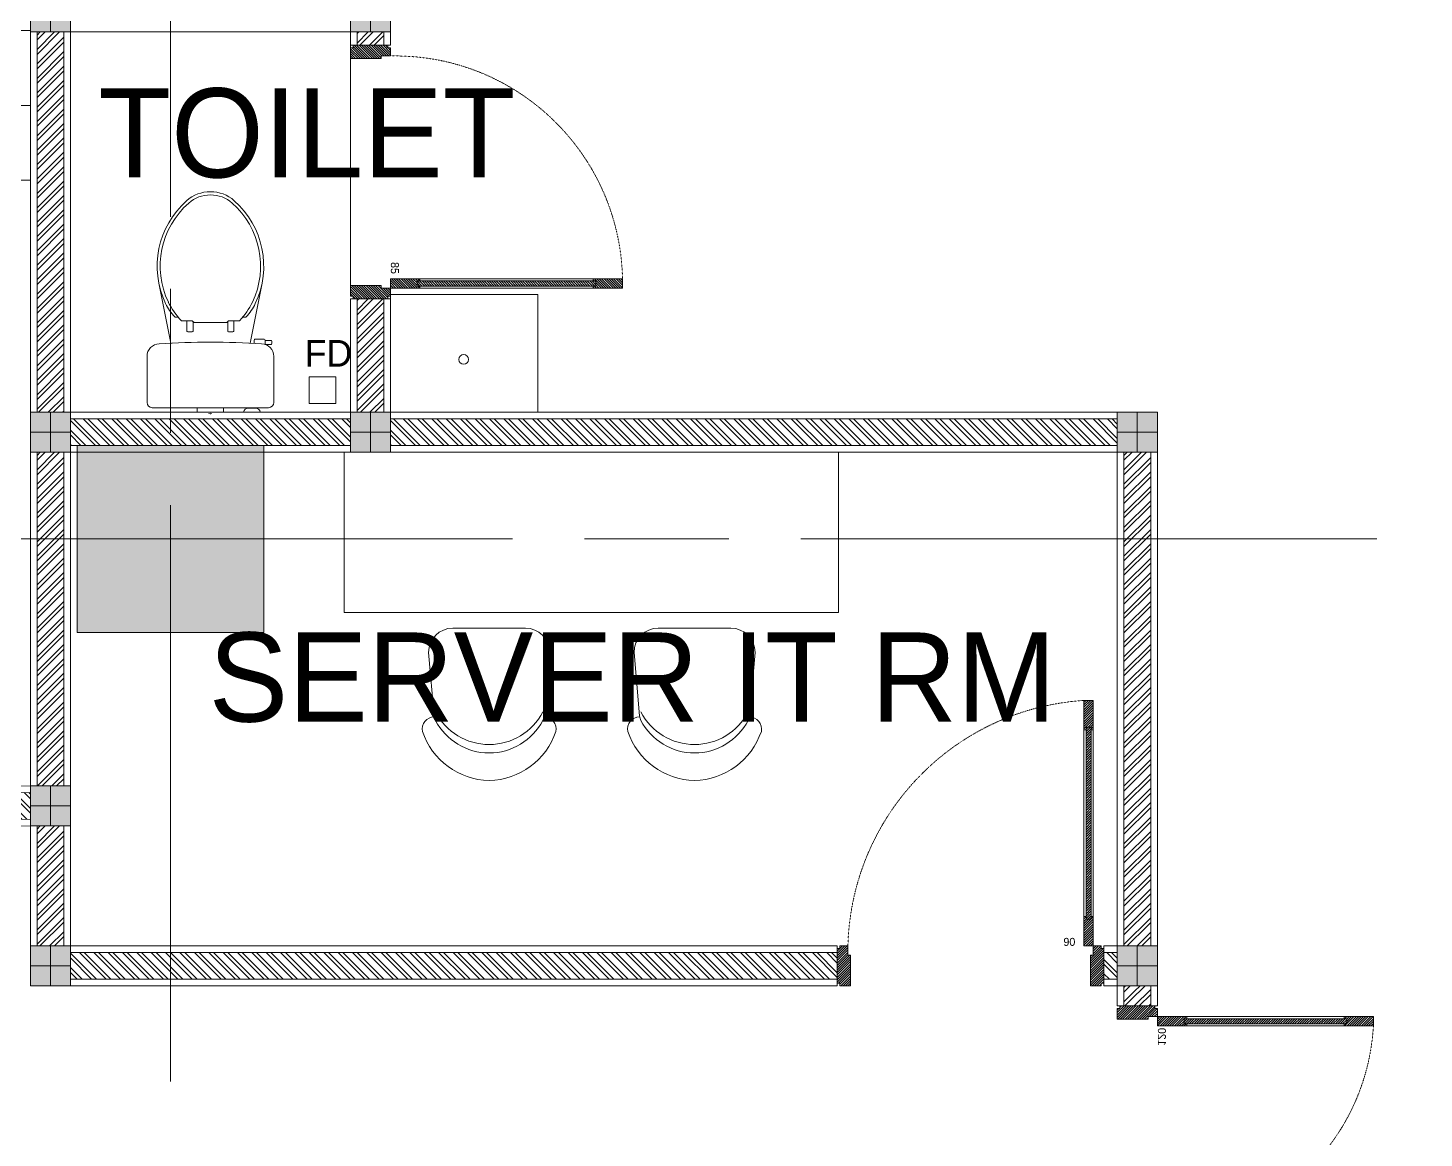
# Model space of a CAD drawing. Header units: millimetres. Extents: x -280308 to 6402717, y -14 to 2073074.
# Drawn here: x 1080 to 6314, y 748829 to 752989 of the extents above; entities that cross this region are included whole.
import ezdxf
from ezdxf.enums import TextEntityAlignment as Align

# ---------------------------------------------------------------- set-up
doc = ezdxf.new("R2010")
doc.units = ezdxf.units.MM
doc.linetypes.add('ACAD_ISO03W100', pattern=[30, 12, -18])
doc.linetypes.add('ACAD_ISO08W100', pattern=[36, 24, -3, 6, -3])
doc.layers.get('0').update_dxf_attribs({"lineweight": 0})
for name, color, linetype, lineweight in [('_Door & Window', 1, 'Continuous', 0), ('A-ALINE-1', 91, 'Continuous', 20), ('A-ALINE-3', 111, 'Continuous', 15), ('A-ALINE-6', 117, 'Continuous', 9), ('A-ANNOTATION', 144, 'Continuous', 0), ('A-Furn', 250, 'Continuous', 0), ('A-FURN-EQPM', 177, 'Continuous', 0), ('ARSIR', 251, 'Continuous', 0), ('I-FURN-EQPM', 175, 'Continuous', 0), ('Struktur', 80, 'Continuous', 20), ('Tembok', 252, 'Continuous', 13)]:
    doc.layers.add(name, color=color, linetype=linetype, lineweight=lineweight)
doc.layers.add('A-FILL-1', color=7, linetype='Continuous', lineweight=0, true_color=0x454545)
doc.layers.add('A-TEXT', color=254, linetype='Continuous')
doc.layers.add('FURNITURE', color=26, linetype='Continuous')
doc.styles.add('Annotative', font='arial.ttf', dxfattribs={"height": 1.25})
doc.styles.add('CENTURY', font='GOTHIC.TTF')
doc.styles.add('romans', font='BKANT.TTF')
doc.styles.get("Standard").update_dxf_attribs({"font": 'arial.ttf'})
pattern_1 = [(135, (51.1804, 3e-10), (-4.490128, -4.490128), [])]

# ---------------------------------------------------------------- blocks, each defined once
blk = doc.blocks.new('*U552')
at = {"layer": 'A-ANNOTATION', "linetype": 'ACAD_ISO08W100', "ltscale": 0.25}
blk.add_lwpolyline([(0, -5), (0, -90.561)], dxfattribs=at)
at = {"layer": 'A-TEXT'}
blk.add_attdef('N', text='', height=0.9, dxfattribs=at).set_placement((0, 2.75), align=Align.MIDDLE_CENTER)
blk = doc.blocks.new('*U539')
at = {"layer": 'A-ANNOTATION', "linetype": 'ACAD_ISO08W100', "ltscale": 0.25}
blk.add_lwpolyline([(0, -7.641), (0, -228.348)], dxfattribs=at)
at = {"layer": 'A-TEXT'}
blk.add_attdef('N', text='', height=0.9, dxfattribs=at).set_placement((0, 2.75), align=Align.MIDDLE_CENTER)
blk = doc.blocks.new('A$Cf37525da')
at = {"color": 124, "xscale": -360.0000000000001, "yscale": 360.0000000000001, "zscale": 360.0000000000001}
for name, p, rotation in [('*U552', (-44750, -25932.8), 180), ('*U539', (4643.8, -5900), 270)]:
    blk.add_blockref(name, p, dxfattribs=dict(at, rotation=rotation))
blk = doc.blocks.new('greg')
at = {"layer": 'I-FURN-EQPM', "ltscale": 1000}
for p, q in [((2016815.6, 1433803.7), (2016815.6, 1433585.7)), ((2016835.1, 1433823.2), (2017007.7, 1433823.2)), ((2017057.8, 1433734.4), (2017282.2, 1433779.2)), ((2017141.5, 1433693.1), (2017141.5, 1433655)), ((2017154.9, 1433716.9), (2017154.9, 1433706.2)), ((2016798.9, 1433634.9), (2016815.6, 1433634.9)), ((2016798.9, 1433536.4), (2016798.9, 1433634.9)), ((2017099.8, 1433653.7), (2017099.8, 1433670.4)), ((2017103.1, 1433673.6), (2017141.5, 1433673.6)), ((2017103.1, 1433650.5), (2017138.2, 1433650.5)), ((2017134.9, 1433645.9), (2017134.9, 1433585.7)), ((2017135.9, 1433648.3), (2017140.5, 1433652.7)), ((2016815.6, 1433367.6), (2016815.6, 1433585.7)), ((2017134.9, 1433525.4), (2017134.9, 1433585.7)), ((2016798.9, 1433536.4), (2016815.6, 1433536.4)), ((2017103.1, 1433520.9), (2017138.2, 1433520.9)), ((2017135.9, 1433523.1), (2017140.5, 1433518.7)), ((2017099.8, 1433517.6), (2017099.8, 1433501)), ((2017103.1, 1433497.7), (2017141.5, 1433497.7)), ((2017141.5, 1433478.2), (2017141.5, 1433516.3)), ((2016798.9, 1433461.8), (2016798.9, 1433398.7)), ((2016814.4, 1433443.8), (2016814.4, 1433416.7)), ((2016814.4, 1433441.1), (2016815.6, 1433441.1)), ((2016814.4, 1433419.4), (2016815.6, 1433419.4)), ((2017057.1, 1433421.9), (2017069.3, 1433421.9)), ((2017057.8, 1433436.9), (2017282.2, 1433392.2)), ((2017072.5, 1433418.6), (2017072.5, 1433383.6)), ((2017154.9, 1433454.4), (2017154.9, 1433465.1)), ((2017052.9, 1433380.3), (2017052.9, 1433358.4)), ((2017053, 1433380.4), (2017069.3, 1433380.4)), ((2017068.1, 1433380.4), (2017068.1, 1433358.4)), ((2016835.1, 1433348.2), (2017007.7, 1433348.2)), ((2017056.2, 1433355.2), (2017064.9, 1433355.2))]:
    blk.add_line(p, q, dxfattribs=at)
for centre, radius, start, end in [((2016835.1, 1433803.7), 19.4, 90, 180), ((2017007.7, 1433775.2), 48, 2.7365, 90), ((2017346.2, 1433458.4), 327.1, 41.4237, 115.367), ((2013801.1, 1433585.7), 3260.1, 356.6267, 3.3733), ((2017360.3, 1433457.1), 322.9, 117.5155, 132.4037), ((2017287.3, 1433582.7), 189.5, 115.3845, 133.926), ((2017346.2, 1433458.4), 315.4, 41.4237, 115.367), ((2017144.7, 1433693.1), 3.24, 132.4037, 180), ((2017158.1, 1433716.9), 3.24, 133.926, 180), ((2017103.1, 1433670.4), 3.24, 90, 180), ((2017103.1, 1433653.7), 3.24, 180, 270), ((2017138.2, 1433645.9), 3.24, 134.0485, 180), ((2017138.2, 1433655), 3.24, 314.0485, 0), ((2017496.1, 1433588.5), 116.9, 358.7172, 42.146), ((2017496.1, 1433588.5), 128.6, 358.7172, 42.146), ((2017496.1, 1433582.8), 116.9, 317.854, 1.2828), ((2017496.1, 1433582.8), 128.6, 317.854, 1.2828), ((2017103.1, 1433517.6), 3.24, 90, 180), ((2017138.2, 1433525.4), 3.24, 180, 225.9515), ((2017103.1, 1433501), 3.24, 180, 270), ((2017138.2, 1433516.3), 3.24, 0, 45.9515), ((2017144.7, 1433478.2), 3.24, 180, 227.5963), ((2017360.3, 1433714.3), 322.9, 227.5963, 242.4845), ((2017346.2, 1433712.9), 327.1, 244.633, 318.5763), ((2017346.2, 1433712.9), 315.4, 244.633, 318.5763), ((2016795.4, 1433443.2), 19, 1.9066, 79.3868), ((2016795.4, 1433417.4), 19, 280.6132, 358.0934), ((2017069.3, 1433418.6), 3.24, 0, 90), ((2017158.1, 1433454.4), 3.24, 180, 226.074), ((2017287.3, 1433588.6), 189.5, 226.074, 244.6155), ((2016835.1, 1433367.6), 19.4, 180, 270), ((2017007.7, 1433396.1), 48, 270, 357.2635), ((2017069.3, 1433383.6), 3.24, 270, 0), ((2017056.2, 1433358.4), 3.24, 180, 270), ((2017064.9, 1433358.4), 3.24, 270, 0)]:
    blk.add_arc(centre, radius, start, end, dxfattribs=at)
at = {"layer": 'I-FURN-EQPM', "ltscale": 1000, "style": 'romans'}
blk.add_text('+', height=19.4, dxfattribs=at).set_placement((2016786.8, 1433577.3))
blk = doc.blocks.new('A$Ccc440957')
at = {"layer": 'FURNITURE', "color": 0, "linetype": 'ByBlock', "lineweight": -2}
for p, q in [((-44.9, 189), (-243.3, 171.7)), ((30.7, 0), (30.7, 113.4)), ((30.7, 0), (30.7, -113.4)), ((-44.9, -189), (-243.3, -171.7))]:
    blk.add_line(p, q, dxfattribs=at)
for centre, radius, start, end in [((-218.8, -5.7), 226.4, 108.7288, 178.5583), ((-284.3, 171.6), 37.8, 0, 100.971), ((-44.9, 113.4), 75.6, 0, 90), ((-170.1, 0), 189, 117.5453, 180), ((-143.7, 0), 189, 117.5453, 180), ((-240, 134.1), 37.8, 94.9782, 117.5453), ((-218.8, 5.7), 226.4, 181.4417, 251.2712), ((-170.1, 0), 189, 180, 242.4547), ((-143.7, 0), 189, 180, 242.4547), ((-44.9, -113.4), 75.6, 270, 0), ((-284.3, -171.6), 37.8, 259.029, 0), ((-240, -134.1), 37.8, 242.4547, 265.0218)]:
    blk.add_arc(centre, radius, start, end, dxfattribs=at)
blk = doc.blocks.new('A$Ce288bb9c')
at = {"color": 0, "linetype": 'ByBlock', "lineweight": -2, "ltscale": 0.25}
blk.add_lwpolyline([(5675.9, -5500), (5675.9, -6100), (7530, -6100), (7530, -5500)], close=True, dxfattribs=at)
at = {"layer": 'A-Furn', "color": 0, "linetype": 'ByBlock', "lineweight": -2, "ltscale": 0.25}
blk.add_lwpolyline([(5850, -4909.4), (5850, -5350), (6403, -5350), (6403, -4909.4)], close=True, dxfattribs=at)
blk.add_circle((6124.8, -5152.4), 18.2, dxfattribs=at)
at = {"layer": 'A-FURN-EQPM', "linetype": 'ByBlock', "lineweight": -2, "ltscale": 0.25}
blk.add_lwpolyline([(5544.9, -5217.8), (5644.9, -5217.8), (5644.9, -5317.8), (5544.9, -5317.8)], close=True, dxfattribs=at)
at = {"layer": 'A-Furn', "color": 0, "linetype": 'ByBlock', "lineweight": -2, "ltscale": 0.25, "xscale": 1.200000000000019, "yscale": 1.200000000000019, "zscale": 1.200000000000019, "rotation": 90}
for p in [(6220, -6196.1), (6990, -6196.1)]:
    blk.add_blockref('A$Ccc440957', p, dxfattribs=at)
at = {"layer": 'Tembok', "color": 0, "linetype": 'ByBlock', "lineweight": -2, "rotation": 90}
blk.add_blockref('greg', (1438760.7, -2022148.9), dxfattribs=at)
blk = doc.blocks.new('A$Ccf87384a')
blk.add_wipeout([(-75, 75), (75, 75), (75, -75), (-75, -75)])
blk.add_wipeout([(-75, -75), (-75, 75), (75, 75), (75, -75)])
at = {"layer": 'A-FILL-1', "ltscale": 0.25}
h = blk.add_hatch(color=256, dxfattribs=at)
h.dxf.hatch_style = 1
h.paths.add_polyline_path([(-75, -75), (-75, 75), (75, 75), (75, -75)])
at = {"layer": 'A-ALINE-1'}
blk.add_lwpolyline([(-75, -75), (-75, 75), (75, 75), (75, -75)], close=True, dxfattribs=at)
at = {"layer": 'A-FILL-1', "ltscale": 0.25}
for p, q in [((0, 75), (0, -75)), ((-75, 0), (75, 0))]:
    blk.add_line(p, q, dxfattribs=at)
blk = doc.blocks.new('P180')
at = {"layer": 'A-Furn'}
h = blk.add_hatch(dxfattribs=at)
h.set_pattern_fill('ANSI31', color=256, scale=2, angle=450, style=0)
h.paths.add_polyline_path([(-30765.8, -2658.3), (-30755.8, -2658.3), (-30755.8, -2648.3), (-30625.8, -2648.3), (-30625.8, -2658.3), (-30615.8, -2658.3), (-30615.8, -2688.3), (-30650.8, -2688.3), (-30650.8, -2698.3), (-30765.8, -2698.3)])
h = blk.add_hatch(dxfattribs=at)
h.set_pattern_fill('ANSI31', color=256, scale=2, angle=450, style=0)
h.paths.add_polyline_path([(-30765.8, -3638.3), (-30755.8, -3638.3), (-30755.8, -3648.3), (-30625.8, -3648.3), (-30625.8, -3638.3), (-30615.8, -3638.3), (-30615.8, -3608.3), (-30650.8, -3608.3), (-30650.8, -3598.3), (-30765.8, -3598.3)])
h = blk.add_hatch(dxfattribs=at)
h.set_pattern_fill('ANSI31', color=256, scale=2, angle=450, style=0)
h.set_pattern_definition([(135, (51.1804, -604.547), (-4.490128, -4.490128), [])])
h.paths.add_polyline_path([(-30615.8, -3608.3), (-30505.8, -3608.3), (-30505.8, -3600.3), (-30515.8, -3600.3), (-30515.8, -3581.3), (-30505.8, -3581.3), (-30505.8, -3573.3), (-30615.8, -3573.3)])
h = blk.add_hatch(dxfattribs=at)
h.set_pattern_fill('ANSI31', color=256, scale=2, angle=450, style=0)
h.set_pattern_definition(pattern_1)
h.paths.add_polyline_path([(-29795.8, -3600.3), (-29795.8, -3581.3), (-30515.8, -3581.3), (-30515.8, -3600.3)])
h = blk.add_hatch(dxfattribs=at)
h.set_pattern_fill('ANSI31', color=256, scale=2, angle=450, style=0)
h.set_pattern_definition(pattern_1)
h.paths.add_polyline_path([(-29695.8, -3608.3), (-29805.8, -3608.3), (-29805.8, -3600.3), (-29795.8, -3600.3), (-29795.8, -3581.3), (-29805.8, -3581.3), (-29805.8, -3573.3), (-29695.8, -3573.3)])
at = {"layer": '_Door & Window'}
for points in [[(-30765.8, -2658.3), (-30755.8, -2658.3), (-30755.8, -2648.3), (-30625.8, -2648.3), (-30625.8, -2658.3), (-30615.8, -2658.3), (-30615.8, -2688.3), (-30650.8, -2688.3), (-30650.8, -2698.3), (-30765.8, -2698.3), (-30765.8, -2658.3)], [(-30765.8, -3638.3), (-30755.8, -3638.3), (-30755.8, -3648.3), (-30625.8, -3648.3), (-30625.8, -3638.3), (-30615.8, -3638.3), (-30615.8, -3608.3), (-30650.8, -3608.3), (-30650.8, -3598.3), (-30765.8, -3598.3), (-30765.8, -3638.3)], [(-30615.8, -3608.3), (-30505.8, -3608.3), (-30505.8, -3600.3), (-30515.8, -3600.3), (-30515.8, -3581.3), (-30505.8, -3581.3), (-30505.8, -3573.3), (-30615.8, -3573.3), (-30615.8, -3608.3)], [(-29695.8, -3608.3), (-29805.8, -3608.3), (-29805.8, -3600.3), (-29795.8, -3600.3), (-29795.8, -3581.3), (-29805.8, -3581.3), (-29805.8, -3573.3), (-29695.8, -3573.3), (-29695.8, -3608.3)]]:
    blk.add_lwpolyline(points, dxfattribs=at)
blk.add_lwpolyline([(-30615.8, -3608.3), (-30615.8, -3573.3), (-29695.8, -3573.3), (-29695.8, -3608.3)], close=True, dxfattribs=at)
at = {"layer": '_Door & Window', "linetype": 'ACAD_ISO03W100', "ltscale": 0.02}
blk.add_arc((-30640.5, -3634.6), 946.6, 3.7152, 88.5077, dxfattribs=at)
at = {"layer": 'A-Furn'}
blk.add_lwpolyline([(-29795.8, -3600.3), (-29795.8, -3581.3), (-30515.8, -3581.3), (-30515.8, -3600.3)], close=True, dxfattribs=at)
at = {"layer": 'Defpoints', "ltscale": 0.25, "insert": (-30585.6, -3496.2), "char_height": 30, "attachment_point": 1, "rotation": 270, "style": 'CENTURY'}
blk.add_mtext_dynamic_manual_height_columns('90', width=78.467, gutter_width=750, heights=[0], dxfattribs=at)
blk = doc.blocks.new('A$C6ab96ad6')
at = {"layer": 'A-Furn'}
h = blk.add_hatch(dxfattribs=at)
h.set_pattern_fill('ANSI31', color=256, scale=2, angle=540, style=0)
h.set_pattern_definition([(225, (-3598.3206, 30706.9954), (4.490128, -4.490128), [])])
h.paths.add_polyline_path([(10, 960), (10, 850), (2, 850), (2, 860), (-17, 860), (-17, 850), (-25, 850), (-25, 960)])
h = blk.add_hatch(dxfattribs=at)
h.set_pattern_fill('ANSI31', color=256, scale=2, angle=540, style=0)
h.set_pattern_definition([(225, (-3598.3206, 30816.9954), (4.490128, -4.490128), [])])
h.paths.add_polyline_path([(2, 860), (-17, 860), (-17, 250), (2, 250)])
h = blk.add_hatch(dxfattribs=at)
h.set_pattern_fill('ANSI31', color=256, scale=2, angle=540, style=0)
h.set_pattern_definition([(225, (-3198.3206, 30306.9954), (4.490128, -4.490128), [])])
h.paths.add_polyline_path([(-1210, 560), (-1210, 450), (-1202, 450), (-1202, 460), (-1183, 460), (-1183, 450), (-1175, 450), (-1175, 560)])
h = blk.add_hatch(dxfattribs=at)
h.set_pattern_fill('ANSI31', color=256, scale=2, angle=540, style=0)
h.set_pattern_definition([(225, (-3198.3206, 30816.9954), (4.490128, -4.490128), [])])
h.paths.add_polyline_path([(-1202, 460), (-1183, 460), (-1183, 250), (-1202, 250)])
h = blk.add_hatch(dxfattribs=at)
h.set_pattern_fill('ANSI31', color=256, scale=2, angle=540, style=0)
h.set_pattern_definition([(225, (-2593.7735, 30816.9954), (4.490128, -4.490128), [])])
h.paths.add_polyline_path([(-1210, 150), (-1210, 260), (-1202, 260), (-1202, 250), (-1183, 250), (-1183, 260), (-1175, 260), (-1175, 150)])
h = blk.add_hatch(dxfattribs=at)
h.set_pattern_fill('ANSI31', color=256, scale=2, angle=540, style=0)
h.set_pattern_definition([(225, (-2993.7735, 30816.9954), (4.490128, -4.490128), [])])
h.paths.add_polyline_path([(10, 150), (10, 260), (2, 260), (2, 250), (-17, 250), (-17, 260), (-25, 260), (-25, 150)])
h = blk.add_hatch(dxfattribs=at)
h.set_pattern_fill('ANSI31', color=256, scale=2, angle=540, style=0)
h.set_pattern_definition([(225, (-3898.3206, 30765.815), (4.490128, -4.490128), [])])
h.paths.add_polyline_path([(-1240, 0), (-1240, 10), (-1250, 10), (-1250, 140), (-1240, 140), (-1240, 150), (-1210, 150), (-1210, 115), (-1200, 115), (-1200, 0)])
h = blk.add_hatch(dxfattribs=at)
h.set_pattern_fill('ANSI31', color=256, scale=2, angle=540, style=0)
h.set_pattern_definition([(225, (-3598.3206, 30765.815), (4.490128, -4.490128), [])])
h.paths.add_polyline_path([(40, 0), (40, 10), (50, 10), (50, 140), (40, 140), (40, 150), (10, 150), (10, 115), (0, 115), (0, 0)])
at = {"layer": '_Door & Window'}
for points in [[(10, 960), (10, 850), (2, 850), (2, 860), (-17, 860), (-17, 850), (-25, 850), (-25, 960), (10, 960)], [(-1210, 560), (-1210, 450), (-1202, 450), (-1202, 460), (-1183, 460), (-1183, 450), (-1175, 450), (-1175, 560), (-1210, 560)], [(-1210, 150), (-1210, 260), (-1202, 260), (-1202, 250), (-1183, 250), (-1183, 260), (-1175, 260), (-1175, 150), (-1210, 150)], [(10, 150), (10, 260), (2, 260), (2, 250), (-17, 250), (-17, 260), (-25, 260), (-25, 150), (10, 150)], [(-1240, 0), (-1240, 10), (-1250, 10), (-1250, 140), (-1240, 140), (-1240, 150), (-1210, 150), (-1210, 115), (-1200, 115), (-1200, 0), (-1240, 0)], [(40, 0), (40, 10), (50, 10), (50, 140), (40, 140), (40, 150), (10, 150), (10, 115), (0, 115), (0, 0), (40, 0)]]:
    blk.add_lwpolyline(points, dxfattribs=at)
for points in [[(10, 150), (-25, 150), (-25, 960), (10, 960)], [(-1210, 150), (-1175, 150), (-1175, 560), (-1210, 560)]]:
    blk.add_lwpolyline(points, close=True, dxfattribs=at)
at = {"layer": '_Door & Window', "linetype": 'ACAD_ISO03W100', "ltscale": 0.02}
for centre, radius, start, end in [((22.2, 139.1), 822.2, 93.2889, 179.2425), ((-1218.1, 144.1), 418.1, 0.8095, 84.0847)]:
    blk.add_arc(centre, radius, start, end, dxfattribs=at)
at = {"layer": 'A-Furn'}
for points in [[(2, 860), (-17, 860), (-17, 250), (2, 250)], [(-1202, 460), (-1183, 460), (-1183, 250), (-1202, 250)]]:
    blk.add_lwpolyline(points, close=True, dxfattribs=at)
at = {"layer": 'Defpoints', "ltscale": 0.25, "insert": (-98.9, 182.1), "char_height": 30, "attachment_point": 1, "style": 'CENTURY'}
blk.add_mtext_dynamic_manual_height_columns('120', width=78.467, gutter_width=750, heights=[0], dxfattribs=at)
blk = doc.blocks.new('A$Ca4ca9c0b')
at = {"layer": 'A-Furn'}
h = blk.add_hatch(dxfattribs=at)
h.set_pattern_fill('ANSI31', color=256, scale=2, angle=540, style=0)
h.set_pattern_definition([(225, (109566.3125, -240668.4215), (4.49012806, -4.49012806), [])])
h.paths.add_polyline_path([(10, 1020), (10, 910), (2, 910), (2, 920), (-17, 920), (-17, 910), (-25, 910), (-25, 1020)])
h = blk.add_hatch(dxfattribs=at)
h.set_pattern_fill('ANSI31', color=256, scale=2, angle=540, style=0)
h.set_pattern_definition([(225, (109566.3125, -240568.4215), (4.49012806, -4.49012806), [])])
h.paths.add_polyline_path([(2, 920), (-17, 920), (-17, 250), (2, 250)])
h = blk.add_hatch(dxfattribs=at)
h.set_pattern_fill('ANSI31', color=256, scale=2, angle=540, style=0)
h.set_pattern_definition([(225, (110170.8596, -240618.4215), (4.49012806, -4.49012806), [])])
h.paths.add_polyline_path([(10, 150), (10, 260), (2, 260), (2, 250), (-17, 250), (-17, 260), (-25, 260), (-25, 150)])
h = blk.add_hatch(dxfattribs=at)
h.set_pattern_fill('ANSI31', color=256, scale=2, angle=540, style=0)
h.set_pattern_definition([(225, (109716.3125, -240669.602), (4.49012806, -4.49012806), [])])
h.paths.add_polyline_path([(-890, 0), (-890, 10), (-900, 10), (-900, 140), (-890, 140), (-890, 150), (-860, 150), (-860, 115), (-850, 115), (-850, 0)])
h = blk.add_hatch(dxfattribs=at)
h.set_pattern_fill('ANSI31', color=256, scale=2, angle=540, style=0)
h.set_pattern_definition([(225, (109566.3125, -240669.602), (4.49012806, -4.49012806), [])])
h.paths.add_polyline_path([(40, 0), (40, 10), (50, 10), (50, 140), (40, 140), (40, 150), (10, 150), (10, 115), (0, 115), (0, 0)])
at = {"layer": '_Door & Window'}
for points in [[(10, 1020), (10, 910), (2, 910), (2, 920), (-17, 920), (-17, 910), (-25, 910), (-25, 1020), (10, 1020)], [(10, 150), (10, 260), (2, 260), (2, 250), (-17, 250), (-17, 260), (-25, 260), (-25, 150), (10, 150)], [(-890, 0), (-890, 10), (-900, 10), (-900, 140), (-890, 140), (-890, 150), (-860, 150), (-860, 115), (-850, 115), (-850, 0), (-890, 0)], [(40, 0), (40, 10), (50, 10), (50, 140), (40, 140), (40, 150), (10, 150), (10, 115), (0, 115), (0, 0), (40, 0)]]:
    blk.add_lwpolyline(points, dxfattribs=at)
blk.add_lwpolyline([(10, 150), (-25, 150), (-25, 1020), (10, 1020)], close=True, dxfattribs=at)
at = {"layer": '_Door & Window', "linetype": 'ACAD_ISO03W100', "ltscale": 0.02}
blk.add_arc((-6.9, 167), 853.2, 91.2147, 181.1385, dxfattribs=at)
at = {"layer": 'A-Furn'}
blk.add_lwpolyline([(2, 920), (-17, 920), (-17, 250), (2, 250)], close=True, dxfattribs=at)
at = {"layer": 'Defpoints', "ltscale": 0.25, "insert": (-87.7, 181.6), "char_height": 30, "attachment_point": 1, "style": 'CENTURY'}
blk.add_mtext_dynamic_manual_height_columns('85', width=78.467, gutter_width=750, heights=[0], dxfattribs=at)
blk = doc.blocks.new('A$C7136d0a8')
at = {"layer": 'A-FILL-1', "ltscale": 0.25}
h = blk.add_hatch(dxfattribs=at)
h.set_pattern_fill('ANSI32', color=256, scale=4, angle=900)
h.set_pattern_definition([(225, (132245.378, -56643.278), (26.940768, -26.940768), []), (225, (132227.417, -56643.278), (26.940768, -26.940768), [])])
h.paths.add_polyline_path([(27567.2, -20882.7), (27567.2, -19457.7), (27667.2, -19457.7), (27667.2, -20882.7)])
h = blk.add_hatch(dxfattribs=at)
h.set_pattern_fill('ANSI32', color=256, scale=4, angle=900)
h.set_pattern_definition([(225, (133445.378, -56218.278), (26.940768, -26.940768), []), (225, (133427.417, -56218.278), (26.940768, -26.940768), [])])
h.paths.add_polyline_path([(28767.2, -20882.7), (28767.2, -20457.7), (28867.2, -20457.7), (28867.2, -20882.7)])
h = blk.add_hatch(dxfattribs=at)
h.set_pattern_fill('ANSI32', color=256, scale=4, angle=990)
h.set_pattern_definition([(315, (63852.79, 83670.53), (26.940768, 26.940768), []), (315, (63852.79, 83652.57), (26.940768, 26.940768), [])])
h.paths.add_polyline_path([(28742.2, -21007.7), (27692.2, -21007.7), (27692.2, -20907.7), (28742.2, -20907.7)])
h = blk.add_hatch(dxfattribs=at)
h.set_pattern_fill('ANSI32', color=256, scale=4, angle=990)
h.set_pattern_definition([(315, (65052.79, 83670.53), (26.940768, 26.940768), []), (315, (65052.79, 83652.57), (26.940768, 26.940768), [])])
h.paths.add_polyline_path([(31617.2, -21007.7), (28892.2, -21007.7), (28892.2, -20907.7), (31617.2, -20907.7)])
h = blk.add_hatch(dxfattribs=at)
h.set_pattern_fill('ANSI32', color=256, scale=4, angle=900)
h.set_pattern_definition([(225, (132245.378, -58218.278), (26.940768, -26.940768), []), (225, (132227.417, -58218.278), (26.940768, -26.940768), [])])
h.paths.add_polyline_path([(27567.2, -22282.7), (27567.2, -21032.7), (27667.2, -21032.7), (27667.2, -22282.7)])
h = blk.add_hatch(dxfattribs=at)
h.set_pattern_fill('ANSI32', color=256, scale=4, angle=900)
h.set_pattern_definition([(225, (136320.378, -58218.278), (26.940768, -26.940768), []), (225, (136302.417, -58218.278), (26.940768, -26.940768), [])])
h.paths.add_polyline_path([(31642.2, -23107.6), (31642.2, -21032.7), (31742.2, -21032.7), (31742.2, -23107.6)])
h = blk.add_hatch(dxfattribs=at)
h.set_pattern_fill('ANSI32', color=256, scale=4, angle=990)
h.set_pattern_definition([(315, (61152.79, 82270.56), (26.940768, 26.940768), []), (315, (61152.79, 82252.6), (26.940768, 26.940768), [])])
h.paths.add_polyline_path([(27542.2, -22407.7), (24367.2, -22410.5), (24367.2, -22310.5), (27542.2, -22307.7)])
h = blk.add_hatch(dxfattribs=at)
h.set_pattern_fill('ANSI32', color=256, scale=4, angle=900)
h.set_pattern_definition([(225, (132245.378, -59618.25), (26.940768, -26.940768), []), (225, (132227.417, -59618.25), (26.940768, -26.940768), [])])
h.paths.add_polyline_path([(27567.2, -22882.7), (27567.2, -22432.7), (27667.2, -22432.7), (27667.2, -22882.7)])
h = blk.add_hatch(dxfattribs=at)
h.set_pattern_fill('ANSI32', color=256, scale=4, angle=990)
h.set_pattern_definition([(315, (64377.79, 81670.56), (26.940768, 26.940768), []), (315, (64377.79, 81652.6), (26.940768, 26.940768), [])])
h.paths.add_polyline_path([(30567.2, -23007.6), (27692.2, -23007.6), (27692.2, -22907.6), (30567.2, -22907.6)])
at = {"color": 1, "ltscale": 0.25}
for points in [[(27542.2, -19457.7), (27692.2, -19457.7), (27692.2, -19307.7), (27542.2, -19307.7)], [(28742.2, -19457.7), (28892.2, -19457.7), (28892.2, -19307.7), (28742.2, -19307.7)], [(27542.2, -21032.7), (27692.2, -21032.7), (27692.2, -20882.7), (27542.2, -20882.7)], [(28742.2, -21032.7), (28892.2, -21032.7), (28892.2, -20882.7), (28742.2, -20882.7)], [(31617.2, -21032.7), (31767.2, -21032.7), (31767.2, -20882.7), (31617.2, -20882.7)], [(27542.2, -22432.7), (27692.2, -22432.7), (27692.2, -22282.7), (27542.2, -22282.7)], [(27542.2, -23032.7), (27692.2, -23032.7), (27692.2, -22882.7), (27542.2, -22882.7)], [(31617.2, -23032.7), (31767.2, -23032.7), (31767.2, -22882.7), (31617.2, -22882.7)]]:
    blk.add_lwpolyline(points, close=True, dxfattribs=at)
at = {"layer": 'A-ALINE-3', "linetype": 'Continuous'}
for points in [[(27567.2, -20882.7), (27567.2, -19457.7), (27667.2, -19457.7), (27667.2, -20882.7)], [(28767.2, -20882.7), (28767.2, -20457.7), (28867.2, -20457.7), (28867.2, -20882.7)], [(28742.2, -21007.7), (27692.2, -21007.7), (27692.2, -20907.7), (28742.2, -20907.7)], [(31617.2, -21007.7), (28892.2, -21007.7), (28892.2, -20907.7), (31617.2, -20907.7)], [(27567.2, -22282.7), (27567.2, -21032.7), (27667.2, -21032.7), (27667.2, -22282.7)], [(31642.2, -23107.6), (31642.2, -21032.7), (31742.2, -21032.7), (31742.2, -23107.6)], [(27542.2, -22407.7), (24367.2, -22410.5), (24367.2, -22310.5), (27542.2, -22307.7)], [(27567.2, -22882.7), (27567.2, -22432.7), (27667.2, -22432.7), (27667.2, -22882.7)], [(30567.2, -23007.6), (27692.2, -23007.6), (27692.2, -22907.6), (30567.2, -22907.6)]]:
    blk.add_lwpolyline(points, close=True, dxfattribs=at)
at = {"layer": 'A-ALINE-6'}
for points in [[(28742.2, -19457.7), (27692.2, -19457.7), (27692.2, -19307.7), (28742.2, -19307.7)], [(27542.2, -20882.7), (27542.2, -19457.7), (27692.2, -19457.7), (27692.2, -20882.7)], [(26742.2, -19732.7), (27542.2, -19732.7), (27542.2, -20012.7), (26742.2, -20012.7)], [(28742.2, -20882.7), (28742.2, -20457.7), (28892.2, -20457.7), (28892.2, -20882.7)], [(28742.2, -21032.7), (27692.2, -21032.7), (27692.2, -20882.7), (28742.2, -20882.7)], [(31617.2, -21032.7), (28892.2, -21032.7), (28892.2, -20882.7), (31617.2, -20882.7)], [(27542.2, -22282.7), (27542.2, -21032.7), (27692.2, -21032.7), (27692.2, -22282.7)], [(31617.2, -23107.6), (31617.2, -21032.7), (31767.2, -21032.7), (31767.2, -23107.6)], [(27542.2, -22432.7), (24367.2, -22435.5), (24367.2, -22285.5), (27542.2, -22282.7)], [(27542.2, -22882.7), (27542.2, -22432.7), (27692.2, -22432.7), (27692.2, -22882.7)], [(30567.2, -23032.6), (27692.2, -23032.6), (27692.2, -22882.6), (30567.2, -22882.6)]]:
    blk.add_lwpolyline(points, close=True, dxfattribs=at)
at = {"ltscale": 0.25, "rotation": 270}
blk.add_blockref('A$Ca4ca9c0b', (28742.2, -20407.7), dxfattribs=at)
at = {"rotation": 90}
blk.add_blockref('P180', (27918.9, 7733.2), dxfattribs=at)
at = {"ltscale": 0.25, "xscale": -1, "rotation": 270}
blk.add_blockref('A$C6ab96ad6', (31617.2, -23157.6), dxfattribs=at)
at = {"ltscale": 0.25}
for p in [(27617.2, -19382.7), (28817.2, -19382.7), (27617.2, -20957.7), (28817.2, -20957.7), (31692.2, -20957.7), (27617.2, -22357.7), (27617.2, -22957.7), (31692.2, -22957.7)]:
    blk.add_blockref('A$Ccf87384a', p, dxfattribs=at)
at = {"layer": 'A-FILL-1', "ltscale": 0.25}
h = blk.add_hatch(dxfattribs=at)
h.set_pattern_fill('ANSI32', color=256, scale=4, angle=900)
h.set_pattern_definition([(225, (133445.378, -55218.278), (26.940768, -26.940768), []), (225, (133427.417, -55218.278), (26.940768, -26.940768), [])])
h.paths.add_polyline_path([(28767.2, -19507.7), (28767.2, -19457.7), (28867.2, -19457.7), (28867.2, -19507.7)])
h = blk.add_hatch(dxfattribs=at)
h.set_pattern_fill('ANSI32', color=256, scale=4, angle=990)
h.set_pattern_definition([(315, (65427.79, 81670.56), (26.940768, 26.940768), []), (315, (65427.79, 81652.6), (26.940768, 26.940768), [])])
h.paths.add_polyline_path([(31617.2, -23007.6), (31567.2, -23007.6), (31567.2, -22907.6), (31617.2, -22907.6)])
at = {"layer": 'A-ALINE-3', "linetype": 'Continuous'}
for points in [[(28767.2, -19507.7), (28767.2, -19457.7), (28867.2, -19457.7), (28867.2, -19507.7)], [(31617.2, -23007.6), (31567.2, -23007.6), (31567.2, -22907.6), (31617.2, -22907.6)]]:
    blk.add_lwpolyline(points, close=True, dxfattribs=at)
at = {"layer": 'A-ALINE-6'}
blk.add_line((28742.2, -20407.7), (28742.2, -19457.7), dxfattribs=at)
for points in [[(26742.2, -19172.7), (27542.2, -19172.7), (27542.2, -19452.7), (26742.2, -19452.7)], [(26742.2, -19452.7), (27542.2, -19452.7), (27542.2, -19732.7), (26742.2, -19732.7)], [(28742.2, -19507.7), (28742.2, -19457.7), (28892.2, -19457.7), (28892.2, -19507.7)], [(31617.2, -23032.6), (31567.2, -23032.6), (31567.2, -22882.6), (31617.2, -22882.6)]]:
    blk.add_lwpolyline(points, close=True, dxfattribs=at)
blk = doc.blocks.new('A$Cbf319c8c')
at = {"layer": 'ARSIR', "linetype": 'ByBlock', "lineweight": -2, "ltscale": 0.25}
h = blk.add_hatch(color=256, dxfattribs=at)
h.dxf.hatch_style = 1
h.paths.add_polyline_path([(30150, 3800), (30550, 3800), (30550, 4400), (30150, 4400)])
h.paths.add_polyline_path([(30100, 1900), (30600, 1900), (30600, 2400), (30100, 2400)])
h.paths.add_polyline_path([(44850, 1900), (45350, 1900), (45350, 2400), (44850, 2400)])
h.paths.add_polyline_path([(39100, 1900), (39600, 1900), (39600, 2400), (39100, 2400)])
h.paths.add_polyline_path([(53775, 20275), (54425, 20275), (54425, 19625), (53775, 19625)])
h.paths.add_polyline_path([(53775, 25), (54425, 25), (54425, 675), (53775, 675)])
h.paths.add_polyline_path([(49775, 20275), (50425, 20275), (50425, 19625), (49775, 19625)])
h.paths.add_polyline_path([(49775, 25), (50425, 25), (50425, 675), (49775, 675)])
h.paths.add_polyline_path([(44775, 20275), (45425, 20275), (45425, 19625), (44775, 19625)])
h.paths.add_polyline_path([(44775, 25), (45425, 25), (45425, 675), (44775, 675)])
h.paths.add_polyline_path([(39025, 20275), (39675, 20275), (39675, 19625), (39025, 19625)])
h.paths.add_polyline_path([(39025, 25), (39675, 25), (39675, 675), (39025, 675)])
h.paths.add_polyline_path([(33025, 20275), (33675, 20275), (33675, 19625), (33025, 19625)])
h.paths.add_polyline_path([(33025, 25), (33675, 25), (33675, 675), (33025, 675)])
h.paths.add_polyline_path([(27025, 20275), (27675, 20275), (27675, 19625), (27025, 19625)])
h.paths.add_polyline_path([(27025, 25), (27675, 25), (27675, 675), (27025, 675)])
h.paths.add_polyline_path([(21025, 20275), (21675, 20275), (21675, 19625), (21025, 19625)])
h.paths.add_polyline_path([(21025, 25), (21675, 25), (21675, 675), (21025, 675)])
h.paths.add_polyline_path([(15025, 20275), (15675, 20275), (15675, 19625), (15025, 19625)])
h.paths.add_polyline_path([(15025, 25), (15675, 25), (15675, 675), (15025, 675)])
h.paths.add_polyline_path([(27150, 3950), (27550, 3950), (27550, 4450), (27150, 4450)])
h.paths.add_polyline_path([(4025, 19625), (4675, 19625), (4675, 20275), (4025, 20275)])
h.paths.add_polyline_path([(9025, 19625), (9675, 19625), (9675, 20275), (9025, 20275)])
h.paths.add_polyline_path([(0, 19600), (700, 19600), (700, 20300), (0, 20300)])
h.paths.add_polyline_path([(4025, 25), (4675, 25), (4675, 675), (4025, 675)])
h.paths.add_polyline_path([(9025, 25), (9675, 25), (9675, 675), (9025, 675)])
h.paths.add_polyline_path([(0, 0), (700, 0), (700, 700), (0, 700)])
h.paths.add_polyline_path([(4025, 5925), (4675, 5925), (4675, 6575), (4025, 6575)])
h.paths.add_polyline_path([(9025, 5925), (9675, 5925), (9675, 6575), (9025, 6575)])
h.paths.add_polyline_path([(53750, 13700), (54450, 13700), (54450, 14400), (53750, 14400)])
h.paths.add_polyline_path([(53750, 5900), (54450, 5900), (54450, 6600), (53750, 6600)])
h.paths.add_polyline_path([(49750, 13700), (50450, 13700), (50450, 14400), (49750, 14400)])
h.paths.add_polyline_path([(49750, 5900), (50450, 5900), (50450, 6600), (49750, 6600)])
h.paths.add_polyline_path([(44750, 13700), (45450, 13700), (45450, 14400), (44750, 14400)])
h.paths.add_polyline_path([(44750, 5900), (45450, 5900), (45450, 6600), (44750, 6600)])
h.paths.add_polyline_path([(39000, 13700), (39700, 13700), (39700, 14400), (39000, 14400)])
h.paths.add_polyline_path([(39000, 5900), (39700, 5900), (39700, 6600), (39000, 6600)])
h.paths.add_polyline_path([(33000, 13700), (33700, 13700), (33700, 14400), (33000, 14400)])
h.paths.add_polyline_path([(33000, 5900), (33700, 5900), (33700, 6600), (33000, 6600)])
h.paths.add_polyline_path([(27000, 13700), (27700, 13700), (27700, 14400), (27000, 14400)])
h.paths.add_polyline_path([(27000, 5900), (27700, 5900), (27700, 6600), (27000, 6600)])
h.paths.add_polyline_path([(21000, 13700), (21700, 13700), (21700, 14400), (21000, 14400)])
h.paths.add_polyline_path([(21000, 5900), (21700, 5900), (21700, 6600), (21000, 6600)])
h.paths.add_polyline_path([(4000, 13700), (4700, 13700), (4700, 14400), (4000, 14400)])
h.paths.add_polyline_path([(0, 13700), (700, 13700), (700, 14400), (0, 14400)])
h.paths.add_polyline_path([(0, 5900), (700, 5900), (700, 6600), (0, 6600)])
h.paths.add_polyline_path([(9000, 13700), (9700, 13700), (9700, 14400), (9000, 14400)])
h.paths.add_polyline_path([(15000, 13700), (15700, 13700), (15700, 14400), (15000, 14400)])
h.paths.add_polyline_path([(15000, 5900), (15700, 5900), (15700, 6600), (15000, 6600)])
at = {"layer": 'Struktur', "color": 0, "linetype": 'ByBlock', "lineweight": -2, "ltscale": 0.25}
blk.add_lwpolyline([(9000, 13700), (9700, 13700), (9700, 14400), (9000, 14400)], close=True, dxfattribs=at)

msp = doc.modelspace()

# ---------------------------------------------------------------- block references
at = {"ltscale": 0.25}
msp.add_blockref('A$Cf37525da', (46364.4, 756973.7), dxfattribs=at)
at = {"layer": 'A-FURN-EQPM', "ltscale": 0.25}
msp.add_blockref('A$Ce288bb9c', (-3410.6, 756898.7), dxfattribs=at)

# ---------------------------------------------------------------- texts
at = {"layer": 'A-TEXT', "ltscale": 0.25, "attachment_point": 1, "style": 'Annotative'}
for s, width, insert, char_height in [('{\\fCentury Gothic|b0|i0|c0|p34;\\H1.25x;TOILET}', 2019.994, (1344.2, 752762.5), 267.3), ('{\\fCentury Gothic|b0|i0|c0|p34;FD}', 2019.994, (2117.7, 751819.5), 100), ('{\\fCentury Gothic|b0|i0|c0|p34;\\H1.25x;SERVER IT RM}', 3076.264, (1757.9, 750723.3), 267.3)]:
    msp.add_mtext_dynamic_manual_height_columns(s, width=width, gutter_width=1670.6, heights=[0], dxfattribs=dict(at, insert=insert, char_height=char_height))

# ---------------------------------------------------------------- next in the draw order: block references
at = {"ltscale": 0.25}
msp.add_blockref('A$C7136d0a8', (-26452.8, 772431.3), dxfattribs=at)

# ---------------------------------------------------------------- next in the draw order: block references
msp.add_blockref('A$Cbf319c8c', (-7735.6, 737023.7), dxfattribs=at)

doc.saveas('drawing.dxf')
